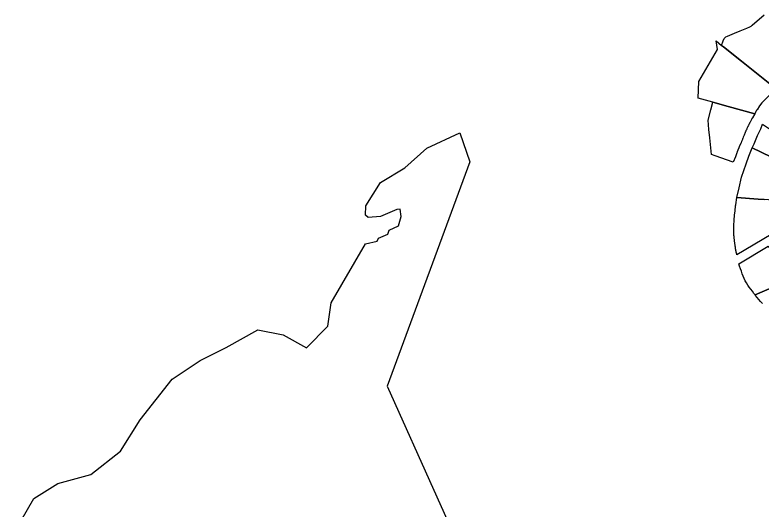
# Model space of a CAD drawing. Header units: metres. Extents: x 3 to 1005126, y 39 to 4383651.
# Drawn here: x 476132 to 476696, y 4369776 to 4370150 of the extents above; entities that cross this region are included whole.
import ezdxf

# ---------------------------------------------------------------- set-up
doc = ezdxf.new("R2010")
doc.units = ezdxf.units.M
doc.header["$MEASUREMENT"] = 0
doc.layers.add('TM_Llucmajor', color=7, linetype='Continuous')

msp = doc.modelspace()

# ---------------------------------------------------------------- linework, layer by layer
at = {"layer": 'TM_Llucmajor', "linetype": 'Continuous', "flags": 128}
for points in [[(476706.76, 4370093.82), (476680.41, 4370114.94), (476666.7, 4370125.67), (476666.7, 4370125.67), (476665.19, 4370126.79), (476666.63, 4370130.34), (476667.4, 4370131.93), (476668.05, 4370132.73), (476668.63, 4370133.24), (476669.78, 4370133.8), (476675.15, 4370136.11), (476679.28, 4370137.72), (476684.47, 4370139.83), (476686.54, 4370140.74), (476687.68, 4370141.38), (476688.35, 4370141.98), (476697.43, 4370149.76)], [(476132.23, 4369759.89), (476146.36, 4369784.9), (476164.68, 4369796.07), (476189.51, 4369802.83), (476211.88, 4369820.5), (476226.74, 4369844.23), (476250.85, 4369874.87), (476271.88, 4369888.9), (476291.7, 4369898.66), (476315.51, 4369912), (476334.59, 4369908.26), (476352.16, 4369898.49), (476352.16, 4369898.49), (476368.26, 4369914.73), (476370.73, 4369932.5), (476396.72, 4369977.02), (476405.4, 4369979.03), (476406.55, 4369981.32), (476413.62, 4369984.38), (476414.57, 4369987.24), (476421.51, 4369990.65), (476423.51, 4369997.67), (476422.83, 4370003.08), (476420.45, 4370002.79), (476408.05, 4369997.56), (476398.71, 4369996.98), (476396.81, 4369998.68), (476396.84, 4370005.66), (476408.02, 4370023.4), (476426.37, 4370034.48), (476442.93, 4370049.19), (476467.96, 4370060.66), (476475.39, 4370038.87), (476413.17, 4369869.55), (476488.02, 4369702.48)], [(476729.98, 4370000.02), (476676.87, 4369968.61), (476676.83, 4369968.8), (476676.74, 4369969.19), (476676.56, 4369970), (476676.4, 4369970.71), (476676.32, 4369971.07), (476676.25, 4369971.43), (476676.21, 4369971.61), (476676.12, 4369972.08), (476676.06, 4369972.4), (476676.02, 4369972.61), (476675.95, 4369973.03), (476675.9, 4369973.35), (476675.81, 4369973.98), (476675.75, 4369974.41), (476675.64, 4369975.26), (476675.51, 4369976.17), (476675.44, 4369976.72), (476675.29, 4369977.82), (476675.15, 4369978.92), (476675.11, 4369979.2), (476675.06, 4369979.61), (476675.01, 4369980), (476674.98, 4369980.26), (476674.93, 4369980.77), (476674.89, 4369981.12), (476674.82, 4369981.81), (476674.72, 4369982.85), (476674.7, 4369983.11), (476674.65, 4369983.67), (476674.63, 4369983.94), (476674.6, 4369984.36), (476674.56, 4369984.99), (476674.52, 4369985.61), (476674.51, 4369985.92), (476674.5, 4369986.34), (476674.49, 4369986.55), (476674.48, 4369986.86), (476674.48, 4369987.9), (476674.49, 4369988.28), (476674.49, 4369988.53), (476674.5, 4369989.04), (476674.51, 4369989.42), (476674.54, 4369990.17), (476674.58, 4369990.93), (476674.63, 4369991.78), (476674.68, 4369992.45), (476674.74, 4369993.25), (476674.87, 4369994.85), (476674.96, 4369996.05), (476675.07, 4369997.25), (476675.12, 4369997.85), (476675.2, 4369998.7), (476675.36, 4370000.39), (476675.48, 4370001.65), (476675.61, 4370002.92), (476675.67, 4370003.55), (476675.68, 4370003.66), (476675.72, 4370004.07), (476675.74, 4370004.21), (476675.77, 4370004.49), (476675.8, 4370004.75), (476675.86, 4370005.3), (476675.91, 4370005.71), (476675.95, 4370006), (476675.97, 4370006.12), (476676, 4370006.33), (476676.84, 4370011.86), (476693.02, 4370010.75), (476697.47, 4370010.42)], [(476696.11, 4369931.98), (476694.82, 4369933.47), (476693.55, 4369934.98), (476692.28, 4369936.51), (476691.03, 4369938.05), (476690.74, 4369938.41), (476718.43, 4369950.23)]]:
    msp.add_lwpolyline(points, dxfattribs=at)
for points in [[(476665.19, 4370126.79), (476666.7, 4370125.67), (476680.41, 4370114.94), (476706.76, 4370093.82), (476705.85, 4370093.01), (476705.32, 4370092.55), (476703.02, 4370090.54), (476702.85, 4370090.39), (476698.03, 4370085.8), (476695.65, 4370083.42), (476693.83, 4370081.06), (476692.11, 4370078.22), (476691.79, 4370077.76), (476691.12, 4370076.78), (476690.45, 4370075.08), (476670.26, 4370080.68), (476658.69, 4370084.03), (476647.77, 4370087.04), (476648.3, 4370099.59), (476662.29, 4370123.8), (476661.32, 4370130.23), (476665.19, 4370126.79)], [(476690.45, 4370075.08), (476688.65, 4370072.09), (476688.44, 4370071.73), (476688.3, 4370071.49), (476688.02, 4370071.02), (476687.89, 4370070.77), (476687.62, 4370070.29), (476687.35, 4370069.8), (476686.83, 4370068.83), (476686.75, 4370068.69), (476686.6, 4370068.4), (476686.46, 4370068.12), (476686.36, 4370067.93), (476686.16, 4370067.55), (476685.97, 4370067.16), (476685.58, 4370066.4), (476685.4, 4370066.01), (476685.3, 4370065.82), (476685.11, 4370065.43), (476685.02, 4370065.24), (476684.88, 4370064.95), (476684.5, 4370064.15), (476684.31, 4370063.75), (476684.03, 4370063.15), (476683.76, 4370062.55), (476683.62, 4370062.25), (476683.36, 4370061.64), (476683.22, 4370061.34), (476683.03, 4370060.88), (476682.87, 4370060.5), (476682.77, 4370060.24), (476682.56, 4370059.73), (476682.27, 4370058.95), (476681.68, 4370057.4), (476681.38, 4370056.62), (476681.23, 4370056.24), (476681, 4370055.66), (476680.81, 4370055.2), (476680.41, 4370054.27), (476680.02, 4370053.34), (476679.21, 4370051.5), (476678.61, 4370050.11), (476678.31, 4370049.42), (476678.24, 4370049.25), (476678.19, 4370049.13), (476678.16, 4370049.06), (476678.09, 4370048.9), (476678.04, 4370048.77), (476678.01, 4370048.69), (476677.94, 4370048.52), (476677.84, 4370048.27), (476677.77, 4370048.09), (476677.72, 4370047.97), (476677.63, 4370047.73), (476677.56, 4370047.55), (476677.42, 4370047.19), (476677.14, 4370046.45), (476677.01, 4370046.08), (476676.87, 4370045.72), (476676.81, 4370045.54), (476676.71, 4370045.28), (476676.62, 4370045.05), (476676.58, 4370044.93), (476676.52, 4370044.77), (476676.46, 4370044.6), (476676.43, 4370044.52), (476676.37, 4370044.36), (476676.34, 4370044.28), (476676.3, 4370044.17), (476676.25, 4370044.04), (476676.23, 4370043.97), (476676.19, 4370043.88), (476676.14, 4370043.74), (476676.11, 4370043.65), (476676.07, 4370043.54), (476676.04, 4370043.46), (476676, 4370043.35), (476675.97, 4370043.27), (476675.94, 4370043.19), (476675.91, 4370043.1), (476675.88, 4370043.03), (476675.85, 4370042.96), (476675.82, 4370042.86), (476675.75, 4370042.69), (476675.72, 4370042.62), (476674.01, 4370038.59), (476660.44, 4370043.45), (476657.75, 4370044.4), (476656.46, 4370056.96), (476655.81, 4370063.21), (476655.11, 4370070.42), (476657.15, 4370078.02), (476658.7, 4370083.87), (476658.69, 4370084.03), (476670.26, 4370080.68), (476690.45, 4370075.08)], [(476702.55, 4370042.61), (476688.34, 4370049.43), (476689.81, 4370052.46), (476692.46, 4370058.71), (476694.86, 4370063.76), (476696.31, 4370067.42), (476709.13, 4370058.74), (476714.5, 4370055.1), (476716.11, 4370054), (476736.18, 4370040.42), (476738.34, 4370038.97), (476737.23, 4370036.79), (476736.82, 4370035.99), (476735.62, 4370033.79), (476734.09, 4370027.74), (476706.46, 4370040.76), (476702.55, 4370042.61)], [(476693.02, 4370010.75), (476676.84, 4370011.86), (476676.87, 4370012), (476678.64, 4370019.25), (476680.49, 4370027.21), (476683.8, 4370037.26), (476685.99, 4370043.07), (476688.34, 4370049.43), (476702.55, 4370042.61), (476706.46, 4370040.76), (476734.09, 4370027.74), (476732.69, 4370020.87), (476731.48, 4370014.77), (476731.02, 4370011.61), (476730.93, 4370007.98), (476697.47, 4370010.42), (476693.02, 4370010.75)], [(476690.74, 4369938.41), (476689.78, 4369939.59), (476688.55, 4369941.15), (476687.35, 4369942.7), (476686.2, 4369944.25), (476685.14, 4369945.83), (476684.16, 4369947.47), (476683.25, 4369949.14), (476682.42, 4369950.87), (476681.66, 4369952.64), (476680.94, 4369954.45), (476680.27, 4369956.3), (476679.59, 4369958.16), (476678.95, 4369960.02), (476678.31, 4369961.96), (476700.44, 4369975.29), (476700.56, 4369975.12), (476702.26, 4369972.76), (476705.31, 4369968.46), (476713.65, 4369956.88), (476718.43, 4369950.23), (476690.74, 4369938.41)]]:
    msp.add_lwpolyline(points, close=True, dxfattribs=at)

doc.saveas('drawing.dxf')
